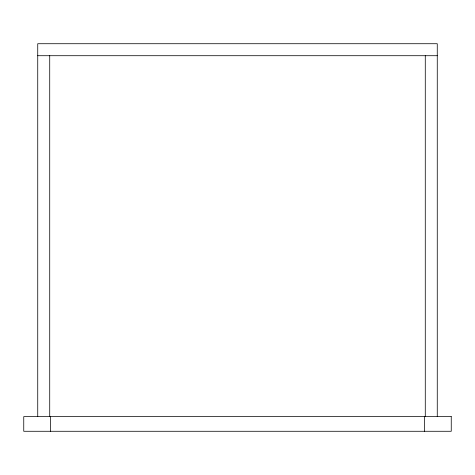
<?xml version="1.0" encoding="UTF-8"?>
<svg xmlns="http://www.w3.org/2000/svg" width="475" height="475" viewBox="0 0 475 475"><rect width="100%" height="100%" fill="white"/><g stroke="black" fill="none" stroke-linecap="round" stroke-linejoin="round"><path stroke-width="0.71" d="M37.733 55.712L437.267 55.712M437.267 416.622L437.267 43.724L37.733 43.724L37.733 416.622M425.279 55.712L425.279 416.622M424.614 416.622L424.614 431.276M50.386 416.622L50.386 431.276M49.721 55.712L49.721 416.622M451.25 416.622L23.75 416.622L23.75 431.276L451.25 431.276L451.25 416.622"/></g></svg>
